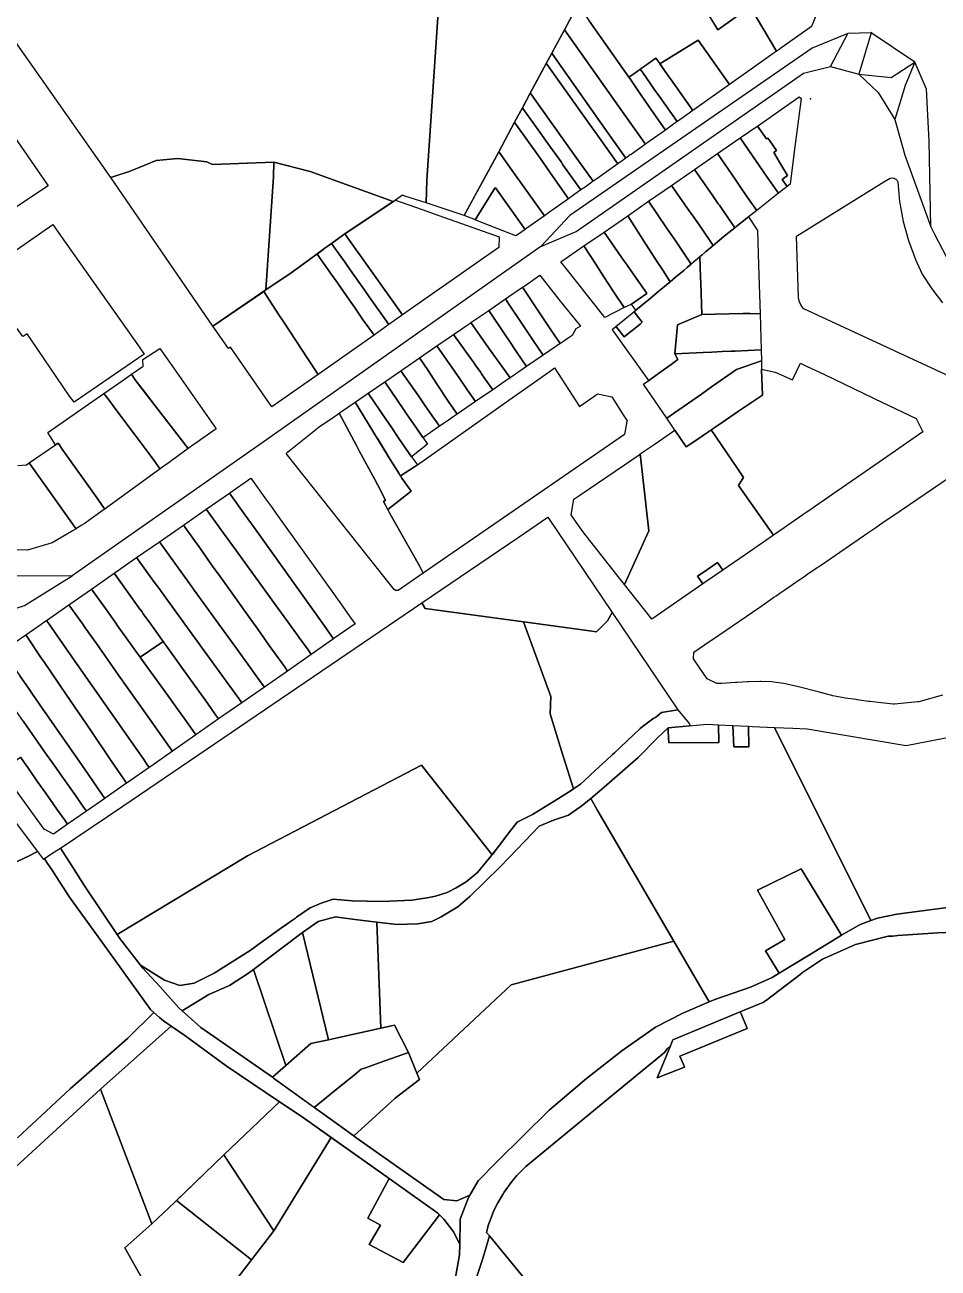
# Model space of a CAD drawing. Header units: metres. Extents: x 3 to 1027712, y 40 to 4430649.
# Drawn here: x 509900.5 to 510162.5, y 4411110 to 4411466.6 of the extents above; entities that cross this region are included whole.
import ezdxf

# ---------------------------------------------------------------- set-up
doc = ezdxf.new("R2010")
doc.units = ezdxf.units.M
doc.header["$MEASUREMENT"] = 0
doc.layers.add('A.ES.SDGC.CP.07003.cadastralparcel — CadastralParcel', color=1, linetype='Continuous')
doc.layers.add('Carreteras_5_km', color=2, linetype='Continuous', lineweight=30)
doc.layers.add('Yacimientos_arqueologicos', color=7, linetype='Continuous', true_color=0x160844)

msp = doc.modelspace()

# ---------------------------------------------------------------- linework, layer by layer
at = {"layer": 'A.ES.SDGC.CP.07003.cadastralparcel — CadastralParcel', "color": 7, "linetype": 'Continuous', "flags": 128}
for points in [[(510020.07, 4411484.4), (510015.83, 4411422.05), (510015.61, 4411415.54), (510009.56, 4411417.52), (510008.81, 4411417.79), (510006.82, 4411416.36), (510006.82, 4411416.36), (510006.2, 4411415.94), (509982.35, 4411424.61), (509971.97, 4411427.25), (509954.39, 4411426.56), (509952.75, 4411427.32), (509944.39, 4411428.29), (509938.18, 4411427.71), (509933.3, 4411425.76), (509930.41, 4411424.6), (509925.2, 4411422.86), (509907.81, 4411447.59), (509846.67, 4411534.5)], [(510059.18, 4411472.36), (510055.31, 4411465.2), (510052.48, 4411459.95), (510051.7, 4411458.5), (510050.11, 4411455.57), (510046.73, 4411449.3), (510045.49, 4411446.99), (510043.25, 4411442.85), (510041.01, 4411438.7), (510036.45, 4411430.24), (510032.83, 4411423.55), (510029.15, 4411416.73), (510026.58, 4411411.96), (510015.61, 4411415.54), (510015.83, 4411422.05), (510020.07, 4411484.4)], [(510097.12, 4411468.74), (510099.29, 4411465.17), (510108.63, 4411471.76), (510116.11, 4411459.04), (510103.62, 4411450.18), (510102.67, 4411449.51), (510093.65, 4411462.23), (510082.65, 4411455.49), (510082.65, 4411455.49), (510082.63, 4411455.51), (510081.53, 4411457.06), (510075.46, 4411452.78), (510073.79, 4411451.61), (510062.41, 4411467.77)], [(510176.33, 4411360.93), (510124, 4411385.16), (510123.35, 4411385.95), (510123.18, 4411386.22), (510122.87, 4411386.85), (510122.57, 4411387.82), (510122.48, 4411388.44), (510121.84, 4411406.02), (510121.84, 4411406.02), (510146.95, 4411421.57), (510148.72, 4411422.67), (510149.29, 4411422.78), (510149.86, 4411422.68), (510150.22, 4411422.51), (510150.37, 4411422.4), (510150.75, 4411421.96), (510150.93, 4411421.57), (510151.46, 4411415.88), (510151.51, 4411415.48), (510152.48, 4411410.25), (510153.99, 4411404.73), (510155.98, 4411399.37), (510157.95, 4411395.11), (510160.66, 4411390.88), (510163.72, 4411386.9)], [(509898.55, 4411340.26), (509901, 4411340.45), (509901, 4411340.45), (509901.8, 4411341), (509901.98, 4411340.74), (509912.09, 4411326.47), (509913.51, 4411324.47), (509914.37, 4411323.26), (509915.2, 4411322.08), (509914.19, 4411321.48), (509913.87, 4411321.29), (509908.39, 4411318.01), (509901.33, 4411315.94), (509893.98, 4411316.16)], [(510163.74, 4411274.33), (510157, 4411272.48), (510156.65, 4411272.41), (510149.99, 4411271.76), (510149.63, 4411271.78), (510146.14, 4411272.18), (510142.91, 4411272.56), (510142.55, 4411272.59), (510139.32, 4411273.06), (510139.24, 4411273.07), (510138.98, 4411273.12), (510135.8, 4411273.53), (510135.46, 4411273.59), (510132.34, 4411274.18), (510131.99, 4411274.25), (510128.78, 4411275.08), (510128.44, 4411275.18), (510122.06, 4411276.84), (510121.58, 4411276.96), (510118.68, 4411277.64), (510118.19, 4411277.73), (510115.33, 4411278.11), (510114.83, 4411278.15), (510111.66, 4411278.32), (510111.31, 4411278.31), (510108.15, 4411278.16), (510107.79, 4411278.14), (510104.74, 4411277.97), (510104.4, 4411277.95), (510100.39, 4411277.75), (510099, 4411277.67), (510096.25, 4411279.09), (510094, 4411282.43), (510092.35, 4411284.83), (510092.47, 4411286.71), (510093.94, 4411287.73), (510095.5, 4411288.78), (510099.58, 4411291.53), (510099.87, 4411291.73), (510105.31, 4411295.49), (510105.6, 4411295.69), (510111.04, 4411299.45), (510111.33, 4411299.64), (510113.99, 4411301.48), (510114.09, 4411301.55), (510114.28, 4411301.68), (510115.37, 4411302.43), (510116.04, 4411302.89), (510117.14, 4411303.63), (510117.42, 4411303.83), (510118.51, 4411304.58), (510122.97, 4411307.64), (510123.27, 4411307.84), (510124.38, 4411308.61), (510125.54, 4411309.42), (510128.03, 4411311.12), (510128.54, 4411311.47), (510128.76, 4411311.6), (510142.66, 4411321.13), (510144.6, 4411322.46), (510146.35, 4411323.66), (510151.86, 4411327.4), (510165.35, 4411336.65)], [(509894.14, 4411287.04), (509900.76, 4411291.65), (509905.54, 4411284.63), (509905.98, 4411283.98), (509912.37, 4411274.58), (509918.2, 4411266), (509919.79, 4411263.67), (509924.34, 4411256.98), (509926.35, 4411254.01), (509928.88, 4411250.31), (509928.88, 4411250.31), (509929.73, 4411249.13), (509923.54, 4411244.82), (509923.46, 4411244.76), (509922.65, 4411245.95), (509920.09, 4411249.63), (509918.64, 4411251.73), (509916.94, 4411254.18), (509913.91, 4411258.55), (509910.56, 4411263.38), (509905.98, 4411269.98), (509905.54, 4411270.61), (509902.73, 4411274.66), (509901.55, 4411276.34), (509899.08, 4411279.9)], [(509900.1, 4411266.79), (509905.98, 4411258.44), (509909.08, 4411254.04), (509911.61, 4411250.44), (509915.13, 4411245.46), (509917.38, 4411242.26), (509917.38, 4411242.26), (509918.19, 4411241.09), (509912.79, 4411237.32), (509911.96, 4411238.47), (509909.72, 4411241.66), (509907.76, 4411244.47), (509905.98, 4411247), (509904.01, 4411249.81), (509901.37, 4411253.57), (509899.25, 4411256.6)], [(509857.55, 4411207.43), (509901.96, 4411228.34), (509901.96, 4411228.34), (509904.17, 4411229.49), (509905.85, 4411227.26), (509906.17, 4411227.47), (509906.87, 4411226.4), (509908.34, 4411224.13), (509909.48, 4411222.37), (509913.37, 4411216.38), (509926.07, 4411198.87), (509930.97, 4411192.04), (509936.59, 4411184.21), (509937.57, 4411183.34), (509929.94, 4411175.85), (509913.52, 4411161.41), (509898.4, 4411147.4)], [(510024.1, 4411107.32), (510025.18, 4411113.79), (510025.26, 4411116.78), (510025.41, 4411123.68), (510025.41, 4411124.03), (510027.78, 4411130.28), (510028.16, 4411130.93), (510030.59, 4411135.03), (510035.98, 4411140.64), (510050.89, 4411155.31), (510061.68, 4411164.38), (510071.78, 4411172.39), (510081.41, 4411179.1), (510089.29, 4411183.17), (510096.79, 4411186.37), (510098.45, 4411187.07), (510108.7, 4411190.61), (510114.85, 4411193.38), (510116.9, 4411194.61), (510125.65, 4411199.85), (510133.21, 4411204.6), (510134.81, 4411205.53), (510139.9, 4411208.49), (510143.21, 4411209.73), (510145.08, 4411210.43), (510150.7, 4411211.51), (510165.17, 4411213.45)], [(510167.73, 4411206.27), (510162.43, 4411206.21), (510150.94, 4411205.39), (510149.51, 4411205.28), (510148.16, 4411205.19), (510138.8, 4411202.82), (510129.33, 4411198.64), (510128.18, 4411197.9), (510123.61, 4411194.85), (510122.91, 4411194.23), (510113.28, 4411186.92), (510112.54, 4411186.36), (510112.5, 4411186.34), (510106.88, 4411184.01), (510105.73, 4411183.53), (510086.43, 4411175.5), (510086.05, 4411174.59), (510085.69, 4411173.73), (510084.78, 4411172.92), (510084.78, 4411172.92), (510083.98, 4411171.87), (510081.21, 4411169.59), (510078.77, 4411167.58), (510065.39, 4411156.59), (510044.24, 4411139.14), (510041.64, 4411136.56), (510040.21, 4411134.82), (510038.06, 4411131.81), (510037.62, 4411131.15), (510036.16, 4411128.7), (510035.09, 4411126.58), (510034.64, 4411125.5), (510033.46, 4411122.2), (510033.22, 4411121.37), (510032.97, 4411120.27), (510033.82, 4411119.25), (510031.91, 4411112.74), (510025.43, 4411093.32)], [(510083.19, 4411059.09), (510033.84, 4411119.31), (510033.82, 4411119.25), (510032.97, 4411120.27), (510033.22, 4411121.37), (510033.46, 4411122.2), (510034.64, 4411125.5), (510035.09, 4411126.58), (510036.16, 4411128.7), (510037.62, 4411131.15), (510038.06, 4411131.81), (510040.21, 4411134.82), (510041.64, 4411136.56), (510044.24, 4411139.14), (510065.39, 4411156.59), (510078.77, 4411167.58), (510081.21, 4411169.59), (510083.98, 4411171.87), (510084.78, 4411172.92), (510085.69, 4411173.73), (510082.74, 4411166.63), (510081.88, 4411164.58), (510089.75, 4411167.7), (510089.46, 4411168.38), (510088.4, 4411170.86), (510088.85, 4411171.05), (510107.73, 4411178.75), (510107.63, 4411179.01), (510107.63, 4411179.01), (510105.99, 4411183), (510105.82, 4411183.35), (510105.73, 4411183.53), (510106.88, 4411184.01), (510112.5, 4411186.34), (510112.54, 4411186.36), (510113.28, 4411186.92), (510122.91, 4411194.23), (510123.61, 4411194.85), (510128.18, 4411197.9), (510129.33, 4411198.64), (510138.8, 4411202.82), (510148.16, 4411205.19), (510149.51, 4411205.28), (510150.94, 4411205.39), (510162.43, 4411206.21), (510167.73, 4411206.27)], [(509898.4, 4411147.4), (509913.52, 4411161.41), (509929.94, 4411175.85), (509937.57, 4411183.34), (509939.16, 4411181.94), (509940.31, 4411180.92), (509942.46, 4411179.46), (509922.23, 4411161.32), (509917.72, 4411157.27), (509895.6, 4411136.92)], [(509960.43, 4411105.77), (509971.93, 4411120.76), (509988.37, 4411147.46), (510005.02, 4411135.7), (509998.92, 4411124.31), (510002.51, 4411122.35), (509999.25, 4411116.82), (510009.03, 4411111.6), (510019.44, 4411125.27), (510020.7, 4411124.02), (510023.54, 4411120.3), (510025.26, 4411116.78), (510025.18, 4411113.79), (510024.1, 4411107.32)], [(510025.43, 4411093.32), (510031.91, 4411112.74), (510033.84, 4411119.31), (510083.19, 4411059.09)]]:
    msp.add_lwpolyline(points, dxfattribs=at)
for points in [[(510126.13, 4411466.14), (510124.81, 4411465.21), (510117.39, 4411459.95), (510116.76, 4411459.5), (510116.11, 4411459.04), (510108.63, 4411471.76), (510099.29, 4411465.17), (510097.27, 4411468.51), (510097.12, 4411468.74), (510090.57, 4411479.52), (510094.54, 4411482.47), (510095.85, 4411483.45), (510096.69, 4411484.07), (510099.25, 4411485.97), (510101.27, 4411487.47), (510102.95, 4411488.72), (510108.66, 4411492.97), (510109.8, 4411493.82), (510113.2, 4411496.35), (510124.81, 4411474.82), (510125.09, 4411474.3), (510127.58, 4411469.68), (510126.13, 4411466.14)], [(510055.81, 4411464.5), (510055.31, 4411465.2), (510059.18, 4411472.36), (510059.76, 4411471.53), (510062.41, 4411467.77), (510073.79, 4411451.61), (510074.12, 4411451.14), (510076.27, 4411448.03), (510079.44, 4411443.45), (510084.28, 4411436.46), (510079.63, 4411433.16), (510078.54, 4411432.39), (510073.57, 4411439.41), (510055.81, 4411464.5)], [(510051.86, 4411458.27), (510051.7, 4411458.5), (510055.31, 4411465.2), (510055.81, 4411464.5), (510073.57, 4411439.41), (510078.54, 4411432.39), (510074.43, 4411429.48), (510074.19, 4411429.31), (510072.91, 4411428.4), (510065.48, 4411438.94), (510051.86, 4411458.27)], [(510092.46, 4411442.27), (510092.13, 4411442.03), (510087.31, 4411448.87), (510084.24, 4411453.22), (510083.52, 4411454.24), (510082.65, 4411455.49), (510093.65, 4411462.23), (510102.67, 4411449.51), (510092.46, 4411442.27)], [(510050.27, 4411455.35), (510050.11, 4411455.57), (510051.7, 4411458.5), (510051.86, 4411458.27), (510065.48, 4411438.94), (510072.91, 4411428.4), (510071.88, 4411427.67), (510070.6, 4411426.76), (510064.97, 4411434.67), (510061.83, 4411439.09), (510050.27, 4411455.35)], [(510045.62, 4411446.81), (510045.49, 4411446.99), (510050.11, 4411455.57), (510050.27, 4411455.35), (510061.83, 4411439.09), (510064.97, 4411434.67), (510070.6, 4411426.76), (510064.57, 4411422.49), (510063.55, 4411421.77), (510058.4, 4411428.96), (510045.62, 4411446.81)], [(510074.12, 4411451.14), (510073.79, 4411451.61), (510075.46, 4411452.78), (510077.06, 4411453.91), (510077.87, 4411452.75), (510079.78, 4411450.04), (510080.96, 4411448.3), (510082.81, 4411445.77), (510087.68, 4411438.88), (510085.8, 4411437.54), (510084.28, 4411436.46), (510079.44, 4411443.45), (510076.27, 4411448.03), (510074.12, 4411451.14)], [(510077.87, 4411452.75), (510077.06, 4411453.91), (510081.53, 4411457.06), (510082.63, 4411455.51), (510084.24, 4411453.22), (510087.31, 4411448.87), (510092.13, 4411442.03), (510088.7, 4411439.6), (510087.68, 4411438.88), (510082.81, 4411445.77), (510080.96, 4411448.3), (510079.78, 4411450.04), (510077.87, 4411452.75)], [(509889.99, 4411409.09), (509878.89, 4411425.09), (509875.44, 4411422.82), (509872.71, 4411426.75), (509864.15, 4411439.08), (509870.25, 4411443.1), (509884.88, 4411452.75), (509907.26, 4411420.5), (509889.99, 4411409.09)], [(510043.37, 4411442.68), (510043.25, 4411442.85), (510045.49, 4411446.99), (510045.62, 4411446.81), (510058.4, 4411428.96), (510063.55, 4411421.77), (510061.22, 4411420.11), (510060.04, 4411419.27), (510054.85, 4411426.51), (510054.32, 4411427.31), (510050.54, 4411432.61), (510048.26, 4411435.82), (510043.37, 4411442.68)], [(510113.29, 4411433.9), (510110.64, 4411437.6), (510122.63, 4411445.94), (510122.66, 4411445.97), (510123.18, 4411445.48), (510121.21, 4411430.24), (510120.04, 4411420.92), (510119.2, 4411420.26), (510119.16, 4411420.31), (510117.78, 4411422.25), (510119.26, 4411423.38), (510116.96, 4411427.26), (510115.65, 4411429.53), (510115.36, 4411430.06), (510116.15, 4411430.59), (510114.21, 4411433.39), (510113.68, 4411434.15), (510113.29, 4411433.9)], [(510041.12, 4411438.54), (510041.01, 4411438.7), (510043.25, 4411442.85), (510043.37, 4411442.68), (510048.26, 4411435.82), (510050.54, 4411432.61), (510054.32, 4411427.31), (510054.85, 4411426.51), (510060.04, 4411419.27), (510057.26, 4411417.3), (510056.48, 4411416.75), (510051.32, 4411424.07), (510048.3, 4411428.36), (510041.12, 4411438.54)], [(510036.54, 4411430.11), (510036.45, 4411430.24), (510041.01, 4411438.7), (510041.12, 4411438.54), (510048.3, 4411428.36), (510051.32, 4411424.07), (510056.48, 4411416.75), (510050.76, 4411412.69), (510049.62, 4411411.88), (510044.33, 4411419.26), (510040.21, 4411424.99), (510036.54, 4411430.11)], [(510116.68, 4411418.33), (510114.64, 4411421.29), (510112.81, 4411423.93), (510110.96, 4411426.59), (510110.54, 4411427.2), (510105.71, 4411434.19), (510110.52, 4411437.52), (510110.64, 4411437.6), (510113.29, 4411433.9), (510113.68, 4411434.15), (510114.21, 4411433.39), (510116.15, 4411430.59), (510115.36, 4411430.06), (510115.65, 4411429.53), (510116.96, 4411427.26), (510119.26, 4411423.38), (510117.78, 4411422.25), (510119.16, 4411420.31), (510119.2, 4411420.26), (510116.68, 4411418.33)], [(510099.2, 4411429.69), (510105.71, 4411434.19), (510110.96, 4411426.59), (510112.81, 4411423.93), (510114.64, 4411421.29), (510116.68, 4411418.33), (510110.46, 4411413.41), (510108.34, 4411416.47), (510106.41, 4411419.26), (510104.45, 4411422.08), (510099.2, 4411429.69)], [(510029.34, 4411410.88), (510026.58, 4411411.96), (510036.45, 4411430.24), (510036.54, 4411430.11), (510040.21, 4411424.99), (510044.33, 4411419.26), (510049.62, 4411411.88), (510044.54, 4411408.28), (510044.04, 4411407.93), (510035.53, 4411419.92), (510035.5, 4411419.95), (510035.44, 4411419.86), (510035.35, 4411419.79), (510029.69, 4411410.74), (510029.34, 4411410.88)], [(510092.66, 4411425.17), (510099.2, 4411429.69), (510104.45, 4411422.08), (510106.41, 4411419.26), (510108.34, 4411416.47), (510110.46, 4411413.41), (510108.08, 4411411.53), (510104.49, 4411408.69), (510104.18, 4411408.44), (510101.77, 4411411.94), (510101.29, 4411412.64), (510099.75, 4411414.88), (510099.43, 4411415.34), (510097.9, 4411417.55), (510092.66, 4411425.17)], [(509954.39, 4411426.56), (509971.97, 4411427.25), (509971.83, 4411423.04), (509969.65, 4411390.58), (509954.45, 4411380.22), (509925.2, 4411422.86), (509926.32, 4411423.23), (509930.41, 4411424.6), (509933.3, 4411425.76), (509938.18, 4411427.71), (509944.39, 4411428.29), (509952.75, 4411427.32), (509954.39, 4411426.56)], [(510006.2, 4411415.94), (509992.34, 4411406.67), (509988.53, 4411403.92), (509986.6, 4411402.53), (509983.96, 4411400.62), (509981.77, 4411399.04), (509976.91, 4411395.53), (509969.65, 4411390.58), (509971.83, 4411423.04), (509971.97, 4411427.25), (509982.35, 4411424.61), (510006.2, 4411415.94)], [(510086.05, 4411420.59), (510092.66, 4411425.17), (510097.9, 4411417.55), (510099.43, 4411415.34), (510099.75, 4411414.88), (510101.29, 4411412.64), (510101.77, 4411411.94), (510104.18, 4411408.44), (510101.6, 4411406.4), (510097.98, 4411403.35), (510096.99, 4411404.78), (510093.72, 4411409.52), (510091.93, 4411412.1), (510091.3, 4411412.99), (510086.05, 4411420.59)], [(510029.7, 4411410.73), (510029.69, 4411410.74), (510035.35, 4411419.79), (510035.44, 4411419.86), (510035.5, 4411419.95), (510035.53, 4411419.92), (510044.04, 4411407.93), (510043.12, 4411407.27), (510042.17, 4411406.6), (510041.4, 4411406.12), (510031.31, 4411410.07), (510029.68, 4411410.71), (510029.7, 4411410.73)], [(510079.46, 4411416.03), (510086.05, 4411420.59), (510091.3, 4411412.99), (510091.93, 4411412.1), (510093.72, 4411409.52), (510096.99, 4411404.78), (510097.98, 4411403.35), (510096.72, 4411402.29), (510095.8, 4411401.51), (510094.81, 4411400.68), (510091.64, 4411398), (510087.22, 4411404.54), (510084.62, 4411408.37), (510079.46, 4411416.03)], [(510006.82, 4411416.36), (510014.5, 4411413.65), (510019.32, 4411411.95), (510036.57, 4411405.87), (510036.47, 4411402.8), (510031.12, 4411399.04), (510008.89, 4411383.41), (510005.81, 4411387.72), (509998.45, 4411398.07), (509997.77, 4411399.04), (509995.6, 4411402.08), (509992.34, 4411406.67), (510006.82, 4411416.36)], [(510073.45, 4411411.87), (510079.46, 4411416.03), (510084.62, 4411408.37), (510087.22, 4411404.54), (510091.64, 4411398), (510091.27, 4411397.69), (510090.5, 4411397.04), (510089.62, 4411396.29), (510087.16, 4411394.22), (510085.62, 4411392.92), (510083.49, 4411396.24), (510082.56, 4411397.69), (510082.13, 4411398.36), (510079.7, 4411402.14), (510078.29, 4411404.34), (510073.45, 4411411.87)], [(510066.7, 4411407.2), (510073.45, 4411411.87), (510078.29, 4411404.34), (510079.7, 4411402.14), (510082.13, 4411398.36), (510082.56, 4411397.69), (510083.49, 4411396.24), (510085.62, 4411392.92), (510082.52, 4411390.31), (510079.92, 4411388.17), (510075.83, 4411384.8), (510074.54, 4411386.56), (510078.93, 4411389.6), (510077.29, 4411391.95), (510075.9, 4411393.96), (510073.31, 4411397.69), (510071.8, 4411399.85), (510066.7, 4411407.2)], [(510094.69, 4411383.55), (510094.42, 4411392.51), (510094.38, 4411394.17), (510094.18, 4411400.15), (510094.81, 4411400.68), (510095.8, 4411401.51), (510096.72, 4411402.29), (510097.98, 4411403.35), (510101.6, 4411406.4), (510104.18, 4411408.44), (510104.49, 4411408.69), (510108.08, 4411411.53), (510110.71, 4411407.62), (510111, 4411397.69), (510111.41, 4411383.78), (510108.59, 4411383.84), (510106.48, 4411383.88), (510094.69, 4411383.55)], [(509887.59, 4411394.8), (509908.51, 4411409.37), (509910.93, 4411405.95), (509933.32, 4411374.23), (509934.72, 4411372.21), (509914.63, 4411358.42), (509913.36, 4411360.1), (509902.4, 4411376.21), (509901.15, 4411378.04), (509900.3, 4411377.46), (509899.95, 4411377.23), (509898.2, 4411379.67), (509894.02, 4411385.34), (509889.86, 4411391.03), (509889.61, 4411391.34), (509888.16, 4411393.4), (509887.28, 4411394.59), (509887.59, 4411394.8)], [(509987.31, 4411396.69), (509984.35, 4411400.9), (509986.6, 4411402.53), (509988.53, 4411403.92), (509991.64, 4411399.51), (509991.98, 4411399.04), (509992.77, 4411397.92), (509994.51, 4411395.45), (509997.83, 4411390.76), (509999.33, 4411388.64), (510001.91, 4411384.98), (510002.65, 4411383.94), (510004.97, 4411380.65), (510000.71, 4411377.66), (509998.41, 4411380.82), (509997.58, 4411381.94), (509995.09, 4411385.65), (509993.65, 4411387.69), (509990.2, 4411392.59), (509988.51, 4411394.98), (509987.31, 4411396.69)], [(509988.53, 4411403.92), (509992.34, 4411406.67), (509995.6, 4411402.08), (509997.77, 4411399.04), (509998.45, 4411398.07), (510005.81, 4411387.72), (510008.89, 4411383.41), (510004.97, 4411380.65), (510002.65, 4411383.94), (510001.91, 4411384.98), (509999.33, 4411388.64), (509997.83, 4411390.76), (509994.51, 4411395.45), (509992.77, 4411397.92), (509991.98, 4411399.04), (509991.64, 4411399.51), (509988.53, 4411403.92)], [(510060.91, 4411403.2), (510066.7, 4411407.2), (510071.8, 4411399.85), (510073.31, 4411397.69), (510075.9, 4411393.96), (510077.29, 4411391.95), (510078.93, 4411389.6), (510074.54, 4411386.56), (510072.72, 4411385.68), (510072.4, 4411385.52), (510069.5, 4411389.98), (510067.87, 4411392.48), (510065.78, 4411395.68), (510064.49, 4411397.69), (510060.91, 4411403.2)], [(509976.91, 4411395.53), (509981.77, 4411399.04), (509983.96, 4411400.62), (509984.35, 4411400.9), (509987.31, 4411396.69), (509988.51, 4411394.98), (509990.2, 4411392.59), (509993.65, 4411387.69), (509995.09, 4411385.65), (509997.58, 4411381.94), (509998.41, 4411380.82), (510000.71, 4411377.66), (509984.65, 4411366.37), (509981.74, 4411370.79), (509974.79, 4411381.38), (509973.23, 4411383.76), (509969.03, 4411390.16), (509969.65, 4411390.58), (509976.91, 4411395.53)], [(510054.29, 4411398.62), (510060.91, 4411403.2), (510064.49, 4411397.69), (510065.78, 4411395.68), (510067.87, 4411392.48), (510069.5, 4411389.98), (510072.4, 4411385.52), (510066.9, 4411382.73), (510064.11, 4411386.24), (510061.17, 4411389.95), (510059.87, 4411391.59), (510055.03, 4411397.69), (510054.29, 4411398.62)], [(510087.7, 4411380.58), (510086.99, 4411372.22), (510087.86, 4411370.65), (510085.89, 4411369.23), (510082.28, 4411366.63), (510080.19, 4411365.13), (510079.47, 4411364.61), (510069.17, 4411379.07), (510069, 4411379.29), (510070.04, 4411380.14), (510070.2, 4411379.95), (510072.41, 4411377.17), (510077.01, 4411380.81), (510077.41, 4411381.15), (510077.63, 4411381.34), (510075.28, 4411384.29), (510075.25, 4411384.33), (510075.83, 4411384.8), (510079.92, 4411388.17), (510082.52, 4411390.31), (510085.62, 4411392.92), (510087.16, 4411394.22), (510089.62, 4411396.29), (510090.5, 4411397.04), (510091.27, 4411397.69), (510091.64, 4411398), (510092.18, 4411398.46), (510092.66, 4411398.86), (510094.18, 4411400.15), (510094.38, 4411394.17), (510094.42, 4411392.51), (510094.69, 4411383.55), (510087.7, 4411380.58)], [(510059.9, 4411380.16), (510058.62, 4411379.44), (510057.99, 4411378.39), (510057.49, 4411377.55), (510056.37, 4411376.78), (510054.45, 4411375.47), (510054.07, 4411375.21), (510051.23, 4411379.48), (510048.18, 4411384.06), (510043.31, 4411391.39), (510043.64, 4411391.62), (510048.25, 4411394.79), (510053.74, 4411387.88), (510059.9, 4411380.16)], [(509973.23, 4411383.76), (509974.79, 4411381.38), (509981.74, 4411370.79), (509984.65, 4411366.37), (509971.39, 4411357.04), (509959.53, 4411374.19), (509958.9, 4411373.75), (509954.45, 4411380.22), (509969.03, 4411390.16), (509973.23, 4411383.76)], [(510054.07, 4411375.21), (510052.88, 4411374.39), (510049.17, 4411371.85), (510046.32, 4411376.1), (510043.26, 4411380.67), (510039.37, 4411386.49), (510038.36, 4411388), (510039.37, 4411388.69), (510043.31, 4411391.39), (510048.18, 4411384.06), (510051.23, 4411379.48), (510054.07, 4411375.21)], [(510033.61, 4411384.74), (510038.36, 4411388), (510039.37, 4411386.49), (510043.26, 4411380.67), (510046.32, 4411376.1), (510049.17, 4411371.85), (510044.42, 4411368.59), (510041.57, 4411372.84), (510039.37, 4411376.14), (510038.51, 4411377.41), (510033.61, 4411384.74)], [(510033.57, 4411374.02), (510028.47, 4411381.22), (510033.61, 4411384.74), (510038.51, 4411377.41), (510039.37, 4411376.14), (510041.57, 4411372.84), (510044.42, 4411368.59), (510039.71, 4411365.36), (510036.75, 4411369.53), (510033.57, 4411374.02)], [(510070.04, 4411380.14), (510075.25, 4411384.33), (510075.28, 4411384.29), (510077.63, 4411381.34), (510077.41, 4411381.15), (510077.01, 4411380.81), (510072.41, 4411377.17), (510070.2, 4411379.95), (510070.04, 4411380.14)], [(510087.7, 4411380.58), (510094.69, 4411383.55), (510106.48, 4411383.88), (510108.59, 4411383.84), (510111.41, 4411383.78), (510111.71, 4411373.44), (510104.28, 4411373.07), (510103.01, 4411373.01), (510100.51, 4411372.89), (510097.54, 4411372.74), (510095.06, 4411372.62), (510086.99, 4411372.22), (510087.7, 4411380.58)], [(510028.29, 4411381.09), (510028.47, 4411381.22), (510033.57, 4411374.02), (510036.75, 4411369.53), (510039.71, 4411365.36), (510039.37, 4411365.13), (510039.28, 4411365.07), (510034.78, 4411361.98), (510032.6, 4411365.03), (510031.52, 4411366.57), (510031.29, 4411366.89), (510029.72, 4411369.1), (510029.2, 4411369.83), (510028.63, 4411370.62), (510023.53, 4411377.82), (510028.29, 4411381.09)], [(510018.75, 4411374.53), (510023.53, 4411377.82), (510028.63, 4411370.62), (510029.2, 4411369.83), (510029.72, 4411369.1), (510031.29, 4411366.89), (510031.52, 4411366.57), (510032.6, 4411365.03), (510034.78, 4411361.98), (510029.78, 4411358.56), (510027.53, 4411361.8), (510025.3, 4411365.05), (510023.75, 4411367.28), (510018.75, 4411374.53)], [(509941.35, 4411370.88), (509955.39, 4411350.75), (509949.3, 4411346.46), (509949.02, 4411346.26), (509947.37, 4411345.07), (509932.4, 4411364.56), (509931.13, 4411366.43), (509934.49, 4411368.77), (509934.41, 4411370.68), (509939.2, 4411373.78), (509941.35, 4411370.88)], [(510013.77, 4411371.11), (510018.75, 4411374.53), (510023.75, 4411367.28), (510025.3, 4411365.05), (510027.53, 4411361.8), (510029.78, 4411358.56), (510024.51, 4411354.95), (510023.3, 4411356.77), (510022.18, 4411358.45), (510018.64, 4411363.77), (510016.17, 4411367.49), (510013.77, 4411371.11)], [(510111.71, 4411373.44), (510111.81, 4411370.24), (510104.66, 4411367.79), (510104.12, 4411367.41), (510099.02, 4411363.84), (510097.48, 4411362.76), (510094.59, 4411360.73), (510086.85, 4411355.3), (510084.68, 4411353.78), (510078.03, 4411363.58), (510079.47, 4411364.61), (510080.19, 4411365.13), (510082.28, 4411366.63), (510085.89, 4411369.23), (510087.86, 4411370.65), (510086.99, 4411372.22), (510095.06, 4411372.62), (510097.54, 4411372.74), (510100.51, 4411372.89), (510103.01, 4411373.01), (510104.28, 4411373.07), (510111.71, 4411373.44)], [(510008.27, 4411337.23), (510012.29, 4411339.9), (510013.14, 4411340.46), (510039.37, 4411358.97), (510050.89, 4411367.09), (510052.47, 4411368.21), (510059.66, 4411357.17), (510063.7, 4411360.02), (510064.75, 4411360.76), (510068.88, 4411359.94), (510072.14, 4411354.79), (510073.26, 4411353.02), (510073.23, 4411352.88), (510072.49, 4411349.1), (510014.77, 4411309.32), (510013.7, 4411311.5), (510005.26, 4411326.46), (510004.6, 4411327.64), (510011.37, 4411332.84), (510008.65, 4411336.61), (510008.27, 4411337.23)], [(510016.17, 4411367.49), (510018.64, 4411363.77), (510022.18, 4411358.45), (510023.3, 4411356.77), (510024.51, 4411354.95), (510023.12, 4411353.99), (510021.67, 4411353), (510019.48, 4411351.5), (510016.72, 4411355.46), (510015.85, 4411356.71), (510015.4, 4411357.36), (510013.43, 4411360.19), (510008.4, 4411367.42), (510013.77, 4411371.11), (510016.17, 4411367.49)], [(510111.81, 4411370.24), (510111.88, 4411367.84), (510111.88, 4411367.58), (510112.1, 4411360.43), (510105.26, 4411355.78), (510100.27, 4411352.38), (510092.45, 4411347.07), (510090.26, 4411345.58), (510087.01, 4411350.36), (510084.68, 4411353.78), (510086.85, 4411355.3), (510094.59, 4411360.73), (510097.48, 4411362.76), (510099.02, 4411363.84), (510104.12, 4411367.41), (510104.66, 4411367.79), (510111.81, 4411370.24)], [(510104.94, 4411339.37), (510097.42, 4411350.45), (510100.27, 4411352.38), (510105.26, 4411355.78), (510112.1, 4411360.43), (510111.88, 4411367.58), (510111.88, 4411367.84), (510115.77, 4411367.04), (510120.74, 4411364.84), (510123.02, 4411369.59), (510124.76, 4411368.76), (510124.93, 4411368.68), (510129.72, 4411366.39), (510141.16, 4411360.91), (510146.57, 4411358.33), (510156.16, 4411353.74), (510157.21, 4411351.66), (510158.11, 4411349.85), (510145.58, 4411341.19), (510127.05, 4411328.4), (510125.66, 4411327.44), (510124.92, 4411326.94), (510117.07, 4411321.51), (510115.29, 4411320.28), (510105.27, 4411334.46), (510106.31, 4411336.24), (510106.66, 4411336.84), (510104.94, 4411339.37)], [(509924.58, 4411359.07), (509923.2, 4411360.91), (509928.43, 4411364.55), (509931.13, 4411366.43), (509932.4, 4411364.56), (509934.56, 4411361.75), (509940.18, 4411354.43), (509947.37, 4411345.07), (509941.28, 4411340.66), (509940.77, 4411340.29), (509939.37, 4411339.28), (509938.9, 4411339.9), (509938.5, 4411340.43), (509938.13, 4411340.92), (509937.99, 4411341.1), (509937.54, 4411341.73), (509936.18, 4411343.54), (509932.15, 4411348.93), (509926.62, 4411356.34), (509924.58, 4411359.07)], [(510014.7, 4411348.23), (510012.67, 4411351.22), (510010.23, 4411354.81), (510009.08, 4411356.51), (510003.81, 4411364.27), (510004.05, 4411364.43), (510008.4, 4411367.42), (510013.43, 4411360.19), (510015.4, 4411357.36), (510015.85, 4411356.71), (510016.72, 4411355.46), (510019.48, 4411351.5), (510014.93, 4411348.38), (510014.7, 4411348.23)], [(509909.31, 4411346.16), (509908.36, 4411347.7), (509907.08, 4411349.67), (509923.2, 4411360.91), (509924.58, 4411359.07), (509926.62, 4411356.34), (509932.15, 4411348.93), (509936.18, 4411343.54), (509937.54, 4411341.73), (509937.99, 4411341.1), (509938.13, 4411340.92), (509938.5, 4411340.43), (509938.9, 4411339.9), (509939.37, 4411339.28), (509925.02, 4411328.9), (509924.35, 4411328.42), (509923.44, 4411327.76), (509922.91, 4411328.52), (509922.54, 4411329.04), (509921.23, 4411330.88), (509911.45, 4411344.68), (509910.14, 4411346.52), (509910.04, 4411346.67), (509909.31, 4411346.16)], [(509999.02, 4411360.97), (510004.23, 4411353.28), (510005.38, 4411351.59), (510007.85, 4411347.95), (510011.4, 4411342.73), (510013.14, 4411340.46), (510012.29, 4411339.9), (510008.27, 4411337.23), (510006.64, 4411339.9), (510005.35, 4411341.99), (510001.42, 4411348.38), (510001.25, 4411348.66), (510000.09, 4411350.53), (509995.26, 4411358.39), (509999.02, 4411360.97)], [(510004.23, 4411353.28), (509999.02, 4411360.97), (510003.81, 4411364.27), (510009.08, 4411356.51), (510010.23, 4411354.81), (510012.67, 4411351.22), (510015.99, 4411346.33), (510011.4, 4411342.73), (510007.85, 4411347.95), (510005.38, 4411351.59), (510004.23, 4411353.28)], [(510008.65, 4411336.61), (510011.37, 4411332.84), (510004.6, 4411327.64), (510003.36, 4411329.88), (510004, 4411330.34), (510001.75, 4411334.56), (510000.88, 4411336.2), (509996.47, 4411344.45), (509995.65, 4411345.99), (509990.7, 4411355.26), (509991.09, 4411355.53), (509995.26, 4411358.39), (510000.09, 4411350.53), (510001.25, 4411348.66), (510001.42, 4411348.38), (510001.86, 4411347.65), (510005.35, 4411341.99), (510006.64, 4411339.9), (510007.67, 4411338.2), (510008.17, 4411337.38), (510008.27, 4411337.23), (510008.65, 4411336.61)], [(509975.91, 4411344.02), (509984.95, 4411351.31), (509985.06, 4411351.39), (509988.65, 4411353.86), (509990.29, 4411354.98), (509990.7, 4411355.26), (509995.65, 4411345.99), (509996.47, 4411344.45), (510000.88, 4411336.2), (510001.75, 4411334.56), (510004, 4411330.34), (510003.36, 4411329.88), (510005.26, 4411326.46), (510013.7, 4411311.5), (510014.77, 4411309.32), (510007.62, 4411304.42), (510007.33, 4411304.36), (510006.85, 4411304.43), (510006.43, 4411304.69), (509975.48, 4411343.69), (509975.91, 4411344.02)], [(510077.04, 4411343.56), (510077.29, 4411343.73), (510081.01, 4411346.27), (510087.01, 4411350.36), (510090.26, 4411345.58), (510092.45, 4411347.07), (510096.68, 4411349.95), (510097.42, 4411350.45), (510104.94, 4411339.37), (510106.66, 4411336.84), (510106.31, 4411336.24), (510105.27, 4411334.46), (510115.29, 4411320.28), (510108.67, 4411315.71), (510100.72, 4411310.22), (510099.22, 4411312.4), (510097.32, 4411311.09), (510095.1, 4411309.56), (510093.51, 4411308.46), (510095.02, 4411306.28), (510080.39, 4411296.19), (510079.4, 4411297.45), (510072.53, 4411306.15), (510079.54, 4411321.51), (510077.04, 4411343.56)], [(509909.31, 4411346.16), (509910.04, 4411346.67), (509910.14, 4411346.52), (509911.45, 4411344.68), (509921.23, 4411330.88), (509922.54, 4411329.04), (509922.91, 4411328.52), (509923.44, 4411327.76), (509923, 4411327.44), (509917.52, 4411323.47), (509916.88, 4411323.09), (509915.91, 4411322.51), (509915.2, 4411322.08), (509914.37, 4411323.26), (509913.51, 4411324.47), (509912.09, 4411326.47), (509901.98, 4411340.74), (509901.8, 4411341), (509909.31, 4411346.16)], [(510072.53, 4411306.15), (510071.03, 4411308.05), (510060.9, 4411320.89), (510059.19, 4411323.34), (510057.28, 4411326.07), (510057.98, 4411330.54), (510059.71, 4411331.72), (510072.49, 4411340.45), (510076.71, 4411343.33), (510077.04, 4411343.56), (510079.54, 4411321.51), (510072.53, 4411306.15)], [(509959.29, 4411332.4), (509965.32, 4411336.6), (509969.81, 4411330.32), (509971.23, 4411328.34), (509972.5, 4411326.57), (509989.03, 4411303.49), (509991.81, 4411299.6), (509994.32, 4411296.1), (509995.24, 4411294.81), (509989.18, 4411290.58), (509989.1, 4411290.52), (509985.88, 4411295.03), (509966.26, 4411322.48), (509963.72, 4411326.02), (509959.21, 4411332.34), (509959.29, 4411332.4)], [(509989.1, 4411290.52), (509982.7, 4411286.06), (509981.8, 4411287.34), (509979.14, 4411291.01), (509978.94, 4411291.28), (509976.45, 4411294.72), (509973.38, 4411298.95), (509960.39, 4411316.87), (509957.5, 4411320.84), (509952.53, 4411327.7), (509959.21, 4411332.34), (509963.72, 4411326.02), (509966.26, 4411322.48), (509985.88, 4411295.03), (509989.1, 4411290.52)], [(509981.8, 4411287.34), (509982.7, 4411286.06), (509975.85, 4411281.29), (509974.96, 4411282.55), (509970.62, 4411288.64), (509966.65, 4411294.21), (509966.28, 4411294.72), (509956.52, 4411308.4), (509955.8, 4411309.41), (509954.58, 4411311.12), (509950.88, 4411316.3), (509946, 4411323.15), (509952.53, 4411327.7), (509957.5, 4411320.84), (509960.39, 4411316.87), (509973.38, 4411298.95), (509976.45, 4411294.72), (509978.94, 4411291.28), (509979.14, 4411291.01), (509981.8, 4411287.34)], [(510015.36, 4411299.22), (510014.39, 4411300.81), (510042.06, 4411319.61), (510050.54, 4411325.37), (510069, 4411298.08), (510067.7, 4411295.69), (510064.5, 4411292.53), (510062.48, 4411292.81), (510045.81, 4411295.08), (510043.58, 4411295.38), (510015.36, 4411299.22)], [(509974.96, 4411282.55), (509975.85, 4411281.29), (509969.26, 4411276.7), (509968.36, 4411277.93), (509965.47, 4411281.92), (509962.77, 4411285.65), (509960.32, 4411289.04), (509956.21, 4411294.72), (509949.12, 4411304.51), (509947.73, 4411306.43), (509944, 4411311.58), (509939.11, 4411318.35), (509946, 4411323.15), (509950.88, 4411316.3), (509954.58, 4411311.12), (509955.8, 4411309.41), (509956.52, 4411308.4), (509966.28, 4411294.72), (509966.65, 4411294.21), (509970.62, 4411288.64), (509974.96, 4411282.55)], [(509968.36, 4411277.93), (509969.26, 4411276.7), (509962.79, 4411272.18), (509961.89, 4411273.4), (509959.01, 4411277.36), (509946.43, 4411294.72), (509940.96, 4411302.27), (509940.47, 4411302.94), (509939.7, 4411304.01), (509939.02, 4411304.95), (509937.45, 4411307.1), (509932.58, 4411313.81), (509939.11, 4411318.35), (509944, 4411311.58), (509947.73, 4411306.43), (509949.12, 4411304.51), (509956.21, 4411294.72), (509960.32, 4411289.04), (509962.77, 4411285.65), (509965.47, 4411281.92), (509968.36, 4411277.93)], [(509961.89, 4411273.4), (509962.79, 4411272.18), (509956.11, 4411267.53), (509955.26, 4411268.76), (509952.89, 4411272.06), (509952.42, 4411272.71), (509950.43, 4411275.48), (509945.75, 4411282.01), (509940.94, 4411288.7), (509940.19, 4411289.74), (509936.63, 4411294.72), (509934.49, 4411297.7), (509934.04, 4411298.32), (509933.23, 4411299.45), (509933.04, 4411299.71), (509930.94, 4411302.63), (509926.14, 4411309.33), (509932.58, 4411313.81), (509937.45, 4411307.1), (509939.02, 4411304.95), (509939.7, 4411304.01), (509940.47, 4411302.94), (509940.96, 4411302.27), (509946.43, 4411294.72), (509959.01, 4411277.36), (509961.89, 4411273.4)], [(510097.32, 4411311.09), (510099.22, 4411312.4), (510100.72, 4411310.22), (510098.62, 4411308.77), (510095.97, 4411306.94), (510095.02, 4411306.28), (510093.51, 4411308.46), (510095.1, 4411309.56), (510097.32, 4411311.09)], [(509933.65, 4411285.22), (509926.95, 4411294.57), (509926.84, 4411294.72), (509926.65, 4411294.98), (509924.38, 4411298.14), (509919.62, 4411304.79), (509926.14, 4411309.33), (509930.94, 4411302.63), (509933.04, 4411299.71), (509933.23, 4411299.45), (509934.04, 4411298.32), (509934.49, 4411297.7), (509936.63, 4411294.72), (509940.19, 4411289.74), (509939.22, 4411289.07), (509933.65, 4411285.22)], [(509948.74, 4411264.2), (509949.6, 4411262.98), (509942.86, 4411258.29), (509941.99, 4411259.48), (509935.14, 4411269.19), (509927.43, 4411280.11), (509921.92, 4411287.91), (509921.05, 4411289.15), (509917.87, 4411293.67), (509917.12, 4411294.72), (509913.18, 4411300.3), (509919.62, 4411304.79), (509924.38, 4411298.14), (509926.65, 4411294.98), (509926.84, 4411294.72), (509926.95, 4411294.57), (509934, 4411284.73), (509941.05, 4411274.9), (509943.93, 4411270.9), (509946.39, 4411267.47), (509948.74, 4411264.2)], [(509941.99, 4411259.48), (509942.86, 4411258.29), (509936.63, 4411253.94), (509936.2, 4411253.64), (509935.36, 4411254.84), (509934.42, 4411256.18), (509932.8, 4411258.51), (509913.37, 4411286.32), (509911.42, 4411289.12), (509907.51, 4411294.72), (509906.74, 4411295.82), (509913.18, 4411300.3), (509917.12, 4411294.72), (509917.87, 4411293.67), (509921.05, 4411289.15), (509921.92, 4411287.91), (509927.43, 4411280.11), (509935.14, 4411269.19), (509941.99, 4411259.48)], [(509964.39, 4411228.27), (509927.05, 4411205.74), (509918.18, 4411218.83), (509917.61, 4411219.71), (509914.18, 4411225.08), (509910.71, 4411230.51), (509928.65, 4411242.55), (510014.39, 4411300.81), (510015.36, 4411299.22), (510043.58, 4411295.38), (510051.45, 4411273.97), (510051.18, 4411269.05), (510054.5, 4411258.39), (510057.89, 4411247.51), (510057.49, 4411247.25), (510053.6, 4411244.7), (510046.15, 4411240.11), (510041.77, 4411237.92), (510039.36, 4411234.85), (510036.38, 4411230.97), (510034.57, 4411228.61), (510014.32, 4411254.3), (509964.39, 4411228.27)], [(510043.58, 4411295.38), (510045.81, 4411295.08), (510062.48, 4411292.81), (510064.5, 4411292.53), (510067.7, 4411295.69), (510069, 4411298.08), (510087.87, 4411270.2), (510083.16, 4411269.41), (510081.43, 4411267.91), (510080.92, 4411267.73), (510080.3, 4411267.27), (510077.64, 4411265.31), (510077.07, 4411264.78), (510076.85, 4411264.57), (510069.68, 4411257.86), (510069.12, 4411257.34), (510068.71, 4411256.96), (510062.81, 4411251.5), (510062.43, 4411251.15), (510059.95, 4411248.86), (510057.89, 4411247.51), (510054.5, 4411258.39), (510051.18, 4411269.05), (510051.45, 4411273.97), (510043.58, 4411295.38)], [(509935.36, 4411254.84), (509936.2, 4411253.64), (509930.18, 4411249.45), (509929.73, 4411249.13), (509928.88, 4411250.31), (509926.35, 4411254.01), (509924.34, 4411256.98), (509919.79, 4411263.67), (509918.2, 4411266), (509912.37, 4411274.58), (509905.98, 4411283.98), (509905.54, 4411284.63), (509900.76, 4411291.65), (509905.16, 4411294.72), (509905.98, 4411295.29), (509906.74, 4411295.82), (509907.51, 4411294.72), (509911.42, 4411289.12), (509913.37, 4411286.32), (509932.8, 4411258.51), (509934.42, 4411256.18), (509935.36, 4411254.84)], [(509955.26, 4411268.76), (509956.11, 4411267.53), (509949.6, 4411262.98), (509948.74, 4411264.2), (509946.39, 4411267.47), (509943.93, 4411270.9), (509941.05, 4411274.9), (509934, 4411284.73), (509933.65, 4411285.22), (509939.22, 4411289.07), (509940.19, 4411289.74), (509940.49, 4411289.32), (509940.94, 4411288.7), (509945.75, 4411282.01), (509950.43, 4411275.48), (509952.42, 4411272.71), (509952.89, 4411272.06), (509955.26, 4411268.76)], [(509922.65, 4411245.95), (509923.46, 4411244.76), (509918.19, 4411241.09), (509917.38, 4411242.26), (509915.13, 4411245.46), (509911.61, 4411250.44), (509909.08, 4411254.04), (509905.98, 4411258.44), (509900.1, 4411266.79), (509898.09, 4411269.65), (509893.65, 4411275.93), (509888.57, 4411283.16), (509894.14, 4411287.04), (509899.08, 4411279.9), (509901.55, 4411276.34), (509902.73, 4411274.66), (509905.54, 4411270.61), (509905.98, 4411269.98), (509910.56, 4411263.38), (509913.91, 4411258.55), (509916.94, 4411254.18), (509918.64, 4411251.73), (509920.09, 4411249.63), (509922.65, 4411245.95)], [(509876.9, 4411263.96), (509885.46, 4411254.33), (509904.17, 4411229.49), (509901.96, 4411228.34), (509857.55, 4411207.43), (509850.68, 4411219.25), (509837.79, 4411213.91), (509844.1, 4411201.22), (509825.89, 4411193.02), (509783.96, 4411174.15), (509783.57, 4411175.34), (509770.6, 4411214.84), (509762.17, 4411240.51), (509808.44, 4411257.42), (509866.72, 4411278.43), (509876.9, 4411263.96)], [(510091.47, 4411265.6), (510085.03, 4411265.03), (510082.01, 4411262.16), (510076.42, 4411256.52), (510067.44, 4411248.65), (510066.68, 4411248.01), (510062.83, 4411244.76), (510060.43, 4411242.74), (510056.44, 4411239.96), (510052.14, 4411238.49), (510048.08, 4411236.77), (510044.02, 4411232.59), (510036.88, 4411225.09), (510028.23, 4411216.69), (510024.72, 4411213.63), (510019.9, 4411210.78), (510017.28, 4411209.47), (510013.27, 4411208.74), (510007.36, 4411208.62), (510001.49, 4411209.29), (509998.3, 4411209.65), (509996.03, 4411209.91), (509992.34, 4411210.38), (509989.68, 4411210.78), (509984.64, 4411209.47), (509980.18, 4411206.31), (509979.38, 4411205.75), (509970.4, 4411198.96), (509966.08, 4411195.64), (509964.71, 4411194.59), (509959.23, 4411191.08), (509953.32, 4411188.46), (509945.64, 4411183.83), (509944.68, 4411184.68), (509941.52, 4411188.22), (509939.2, 4411190.81), (509934.39, 4411196.07), (509933.7, 4411196.96), (509940.57, 4411192.61), (509944.96, 4411191.08), (509949.12, 4411191.74), (509954.81, 4411194.58), (509965.11, 4411201.15), (509968.43, 4411203.53), (509974.13, 4411207.61), (509975.67, 4411208.7), (509976.72, 4411209.47), (509978.12, 4411210.44), (509978.47, 4411210.68), (509982.41, 4411213.4), (509985.48, 4411214.72), (509988.98, 4411215.81), (509994.46, 4411215.37), (510003, 4411215.16), (510011.54, 4411215.59), (510015.93, 4411216.25), (510018.33, 4411216.69), (510021.62, 4411217.78), (510024.25, 4411219.1), (510027.1, 4411220.85), (510030.38, 4411223.47), (510034.33, 4411228.29), (510036.38, 4411230.97), (510039.36, 4411234.85), (510041.77, 4411237.92), (510046.15, 4411240.11), (510053.6, 4411244.7), (510057.49, 4411247.25), (510057.89, 4411247.51), (510059.95, 4411248.86), (510062.43, 4411251.15), (510062.81, 4411251.5), (510068.71, 4411256.96), (510069.12, 4411257.34), (510069.68, 4411257.86), (510076.85, 4411264.57), (510077.07, 4411264.78), (510077.64, 4411265.31), (510080.3, 4411267.27), (510080.92, 4411267.73), (510081.43, 4411267.91), (510083.16, 4411269.41), (510087.87, 4411270.2), (510091.13, 4411266.26), (510091.47, 4411265.6)], [(510108.07, 4411265.47), (510109.28, 4411265.41), (510115.58, 4411265.12), (510143.21, 4411209.73), (510139.9, 4411208.49), (510134.81, 4411205.53), (510123.23, 4411224.5), (510110.69, 4411218.39), (510118.57, 4411204.26), (510112.94, 4411201.05), (510116.9, 4411194.61), (510114.85, 4411193.38), (510108.7, 4411190.61), (510098.45, 4411187.07), (510096.79, 4411186.37), (510086.66, 4411203.79), (510064.73, 4411241.49), (510062.83, 4411244.76), (510066.68, 4411248.01), (510067.44, 4411248.65), (510076.42, 4411256.52), (510082.01, 4411262.16), (510085.03, 4411265.03), (510085.08, 4411263.92), (510085.22, 4411260.7), (510099.59, 4411260.76), (510099.54, 4411265.87), (510103.63, 4411265.67), (510103.89, 4411259.51), (510108.19, 4411259.51), (510108.07, 4411265.47)], [(510099.54, 4411265.87), (510099.59, 4411260.76), (510085.22, 4411260.7), (510085.08, 4411263.92), (510085.03, 4411265.03), (510096.22, 4411266.02), (510099.54, 4411265.87)], [(510103.63, 4411265.67), (510108.07, 4411265.47), (510108.19, 4411259.51), (510103.89, 4411259.51), (510103.63, 4411265.67)], [(510115.58, 4411265.12), (510120.84, 4411264.87), (510124.91, 4411264.68), (510153.34, 4411259.91), (510169.11, 4411262.99), (510179.29, 4411265.51), (510187.41, 4411265.86), (510191.2, 4411265.07), (510207.97, 4411261.53), (510212.92, 4411260.49), (510215.29, 4411240.75), (510215.44, 4411239.48), (510216.14, 4411237.15), (510218.39, 4411229.71), (510190.13, 4411220.66), (510165.17, 4411213.45), (510150.7, 4411211.51), (510145.08, 4411210.43), (510143.21, 4411209.73), (510115.58, 4411265.12)], [(509897.4, 4411248.01), (509896.86, 4411248.77), (509894.98, 4411251.35), (509894.79, 4411251.6), (509894.61, 4411251.85), (509894.39, 4411252.16), (509893.9, 4411252.83), (509899.25, 4411256.6), (509899.75, 4411255.89), (509900.02, 4411255.49), (509900.14, 4411255.32), (509900.32, 4411255.07), (509901.37, 4411253.57), (509904.01, 4411249.81), (509905.98, 4411247), (509907.76, 4411244.47), (509909.72, 4411241.66), (509911.96, 4411238.47), (509912.79, 4411237.32), (509908.77, 4411234.51), (509906.06, 4411235.88), (509904.51, 4411238.01), (509903.77, 4411239.04), (509897.4, 4411248.01)], [(509964.39, 4411228.27), (510014.32, 4411254.3), (510034.57, 4411228.61), (510034.33, 4411228.29), (510030.38, 4411223.47), (510027.1, 4411220.85), (510024.25, 4411219.1), (510021.62, 4411217.78), (510018.33, 4411216.69), (510015.93, 4411216.25), (510011.54, 4411215.59), (510003, 4411215.16), (509994.46, 4411215.37), (509988.98, 4411215.81), (509985.48, 4411214.72), (509982.41, 4411213.4), (509978.47, 4411210.68), (509978.12, 4411210.44), (509976.72, 4411209.47), (509975.67, 4411208.7), (509974.13, 4411207.61), (509968.43, 4411203.53), (509965.11, 4411201.15), (509954.81, 4411194.58), (509949.12, 4411191.74), (509944.96, 4411191.08), (509940.57, 4411192.61), (509933.7, 4411196.96), (509927.81, 4411204.6), (509927.05, 4411205.74), (509964.39, 4411228.27)], [(510002.62, 4411178.81), (510001.49, 4411209.29), (510007.36, 4411208.62), (510013.27, 4411208.74), (510017.28, 4411209.47), (510019.9, 4411210.78), (510024.72, 4411213.63), (510028.23, 4411216.69), (510036.88, 4411225.09), (510044.02, 4411232.59), (510048.08, 4411236.77), (510052.14, 4411238.49), (510056.44, 4411239.96), (510060.43, 4411242.74), (510062.83, 4411244.76), (510064.73, 4411241.49), (510086.66, 4411203.79), (510040, 4411191.24), (510013.01, 4411165.96), (510010.56, 4411171.86), (510006.54, 4411179.67), (510002.62, 4411178.81)], [(509906.87, 4411226.4), (509906.17, 4411227.47), (509908.6, 4411229.1), (509910.71, 4411230.51), (509914.18, 4411225.08), (509917.61, 4411219.71), (509918.18, 4411218.83), (509927.05, 4411205.74), (509927.81, 4411204.6), (509933.7, 4411196.96), (509934.39, 4411196.07), (509939.2, 4411190.81), (509941.52, 4411188.22), (509944.68, 4411184.68), (509945.64, 4411183.83), (509951.03, 4411178.99), (509971.54, 4411164.76), (509971.84, 4411164.55), (509986.4, 4411154.05), (509993.95, 4411148.59), (509995.5, 4411147.48), (510020.7, 4411129.72), (510024.42, 4411129.28), (510028.16, 4411130.93), (510027.78, 4411130.28), (510025.41, 4411124.03), (510025.41, 4411123.68), (510025.26, 4411116.78), (510023.54, 4411120.3), (510020.7, 4411124.02), (510019.44, 4411125.27), (510018.95, 4411125.77), (510010.4, 4411131.9), (510005.02, 4411135.7), (509979.74, 4411153.56), (509973.53, 4411157.74), (509958.27, 4411168.01), (509946.44, 4411176.76), (509942.46, 4411179.46), (509940.31, 4411180.92), (509939.16, 4411181.94), (509937.57, 4411183.34), (509936.59, 4411184.21), (509930.97, 4411192.04), (509926.07, 4411198.87), (509913.37, 4411216.38), (509909.48, 4411222.37), (509908.34, 4411224.13), (509906.87, 4411226.4)], [(510116.9, 4411194.61), (510112.94, 4411201.05), (510118.57, 4411204.26), (510110.69, 4411218.39), (510123.23, 4411224.5), (510134.81, 4411205.53), (510133.21, 4411204.6), (510125.65, 4411199.85), (510116.9, 4411194.61)], [(509987.64, 4411175.53), (509980.18, 4411206.31), (509984.64, 4411209.47), (509989.68, 4411210.78), (509992.34, 4411210.38), (509996.03, 4411209.91), (509998.3, 4411209.65), (510001.49, 4411209.29), (510002.62, 4411178.81), (509987.64, 4411175.53)], [(509975.37, 4411168.12), (509966.08, 4411195.64), (509970.4, 4411198.96), (509979.38, 4411205.75), (509980.18, 4411206.31), (509987.64, 4411175.53), (509982.55, 4411174.42), (509975.37, 4411168.12)], [(510086.66, 4411203.79), (510096.79, 4411186.37), (510089.29, 4411183.17), (510081.41, 4411179.1), (510071.78, 4411172.39), (510061.68, 4411164.38), (510050.89, 4411155.31), (510035.98, 4411140.64), (510030.59, 4411135.03), (510028.16, 4411130.93), (510024.42, 4411129.28), (510020.7, 4411129.72), (509995.5, 4411147.48), (509994.85, 4411147.95), (510005.46, 4411157.63), (510006.71, 4411158.76), (510013.77, 4411164.14), (510013.01, 4411165.96), (510040, 4411191.24), (510086.66, 4411203.79)], [(509951.03, 4411178.99), (509945.64, 4411183.83), (509953.32, 4411188.46), (509959.23, 4411191.08), (509964.71, 4411194.59), (509966.08, 4411195.64), (509975.37, 4411168.12), (509971.54, 4411164.76), (509951.03, 4411178.99)], [(510107.63, 4411179.01), (510107.73, 4411178.75), (510088.85, 4411171.05), (510088.4, 4411170.86), (510089.46, 4411168.38), (510089.75, 4411167.7), (510081.88, 4411164.58), (510082.74, 4411166.63), (510085.69, 4411173.73), (510086.05, 4411174.59), (510086.43, 4411175.5), (510105.73, 4411183.53), (510105.82, 4411183.35), (510105.99, 4411183), (510107.63, 4411179.01)], [(509936.98, 4411122.68), (509922.23, 4411161.32), (509942.46, 4411179.46), (509946.44, 4411176.76), (509958.27, 4411168.01), (509973.53, 4411157.74), (509957.63, 4411142.48), (509943.42, 4411128.85), (509936.98, 4411122.68)], [(509983.53, 4411156.12), (509971.84, 4411164.55), (509971.54, 4411164.76), (509975.37, 4411168.12), (509982.55, 4411174.42), (509987.64, 4411175.53), (510002.62, 4411178.81), (510006.54, 4411179.67), (510010.56, 4411171.86), (510003.78, 4411169.45), (509998.27, 4411167.49), (509997.02, 4411167.04), (509994.99, 4411165.4), (509993.62, 4411164.29), (509989.29, 4411160.78), (509983.53, 4411156.12)], [(509994.85, 4411147.95), (509993.95, 4411148.59), (509986.4, 4411154.05), (509983.53, 4411156.12), (509989.29, 4411160.78), (509993.62, 4411164.29), (509994.99, 4411165.4), (509997.02, 4411167.04), (509998.27, 4411167.49), (510003.78, 4411169.45), (510010.56, 4411171.86), (510013.01, 4411165.96), (510013.77, 4411164.14), (510006.71, 4411158.76), (510005.46, 4411157.63), (509994.85, 4411147.95)], [(509884.08, 4411128.07), (509886.84, 4411130.35), (509895.6, 4411136.92), (509917.72, 4411157.27), (509922.23, 4411161.32), (509936.98, 4411122.68), (509929.22, 4411115.81), (509945.76, 4411086.5), (509934.32, 4411070.57), (509915.45, 4411044.3), (509889.66, 4411072.71), (509887.89, 4411074.66), (509884.22, 4411078.7), (509876.69, 4411087), (509856.11, 4411109.66), (509857.2, 4411111.84), (509860.93, 4411116), (509863.35, 4411117.58), (509866.04, 4411112.54), (509874.92, 4411116.7), (509880.54, 4411110.36), (509890.87, 4411119.6), (509884.08, 4411128.07)], [(509971.93, 4411120.76), (509957.63, 4411142.48), (509973.53, 4411157.74), (509979.74, 4411153.56), (509988.37, 4411147.46), (509971.93, 4411120.76)], [(509965.52, 4411112.41), (509944, 4411129.42), (509957.63, 4411142.48), (509971.93, 4411120.76), (509965.52, 4411112.41)], [(510019.44, 4411125.27), (510009.03, 4411111.6), (509999.25, 4411116.82), (510002.51, 4411122.35), (509998.92, 4411124.31), (510005.02, 4411135.7), (510010.4, 4411131.9), (510018.95, 4411125.77), (510019.44, 4411125.27)], [(509943.42, 4411128.85), (509944, 4411129.42), (509965.52, 4411112.41), (509960.43, 4411105.77), (509947.42, 4411088.8), (509945.76, 4411086.5), (509929.22, 4411115.81), (509936.98, 4411122.68), (509943.42, 4411128.85)]]:
    msp.add_lwpolyline(points, close=True, dxfattribs=at)
at = {"layer": 'Carreteras_5_km'}
for p, q in [((510143.32, 4411464.36, 10.81), (510136.59, 4411464.12, 10.7)), ((510143.32, 4411464.36, 10.81), (510136.59, 4411464.12, 10.7)), ((510155.86, 4411455.91, 11.01), (510143.32, 4411464.36, 10.81)), ((510155.86, 4411455.91, 11.01), (510143.32, 4411464.36, 10.81)), ((510131.65, 4411454.66, 10.74), (510136.59, 4411464.12, 10.7)), ((510131.65, 4411454.66, 10.74), (510139.72, 4411452.49, 10.78)), ((510131.65, 4411454.66, 10.74), (510139.72, 4411452.49, 10.78)), ((510160.37, 4411408.72, 10.98), (510159.89, 4411433.25, 11.13)), ((510160.37, 4411408.72, 10.98), (510159.89, 4411433.25, 11.13)), ((510048.57, 4411403.06, 9.5), (509968.85, 4411346.95, 7)), ((510048.57, 4411403.06, 9.5), (509968.85, 4411346.95, 7)), ((509968.85, 4411346.95, 7), (509914.12, 4411308.58, 6.1)), ((509968.85, 4411346.95, 7), (509914.12, 4411308.58, 6.1))]:
    msp.add_line(p, q, dxfattribs=at)
for points in [[(510143.35, 4411464.53, 10.81), (510143.32, 4411464.36, 10.81), (510139.72, 4411452.49, 7.36)], [(510136.59, 4411464.12, 10.69), (510126.37, 4411459.94, 10.65), (510056.85, 4411411.99, 9.69), (510048.57, 4411403.06, 9.5)], [(510136.59, 4411464.12, 10.69), (510126.37, 4411459.94, 10.65), (510056.85, 4411411.99, 9.69), (510048.57, 4411403.06, 9.5)], [(510048.57, 4411403.06, 9.5), (510058.71, 4411407.33, 9.72), (510123.89, 4411452.8, 10.68), (510131.65, 4411454.66, 10.74)], [(510048.57, 4411403.06, 9.5), (510058.71, 4411407.33, 9.72), (510123.89, 4411452.8, 10.68), (510131.65, 4411454.66, 10.74)], [(510139.72, 4411452.49, 10.78), (510149.03, 4411451.56, 10.91), (510155.86, 4411455.91, 11.01)], [(510155.86, 4411455.91, 11.01), (510153.07, 4411449.23, 10.98), (510150.12, 4411439.46, 10.9)], [(510159.89, 4411433.25, 11.13), (510159.12, 4411448.15, 11.02), (510155.86, 4411455.91, 11.01)], [(510159.89, 4411433.25, 11.13), (510159.12, 4411448.15, 11.02), (510155.86, 4411455.91, 11.01)], [(510139.72, 4411452.49, 10.78), (510145.31, 4411447.21, 10.85), (510150.12, 4411439.46, 10.9)], [(510139.72, 4411452.49, 10.78), (510145.31, 4411447.21, 10.85), (510150.12, 4411439.46, 10.9)], [(510150.12, 4411439.46, 10.9), (510152.91, 4411429.21, 10.9), (510160.37, 4411408.72, 10.98)], [(510150.12, 4411439.46, 10.9), (510152.91, 4411429.21, 10.9), (510160.37, 4411408.72, 10.98)], [(510160.37, 4411408.72, 10.98), (510161.49, 4411406.58, 10.98), (510170.48, 4411389.35, 10.9)], [(510160.37, 4411408.72, 10.98), (510161.49, 4411406.58, 10.98), (510170.48, 4411389.35, 10.9)], [(509914.12, 4411308.58, 6.1), (509888.14, 4411308.46, 5.74), (509867.62, 4411314.68, 5.57)], [(509875.01, 4411291.95, 5.83), (509900.38, 4411300.04, 5.94), (509914.12, 4411308.58, 6.1)]]:
    msp.add_polyline3d(points, dxfattribs=at)
at = {"layer": 'Yacimientos_arqueologicos'}
msp.add_point((510125.88, 4411445.42, 10.3), dxfattribs=at)

doc.saveas('drawing.dxf')
